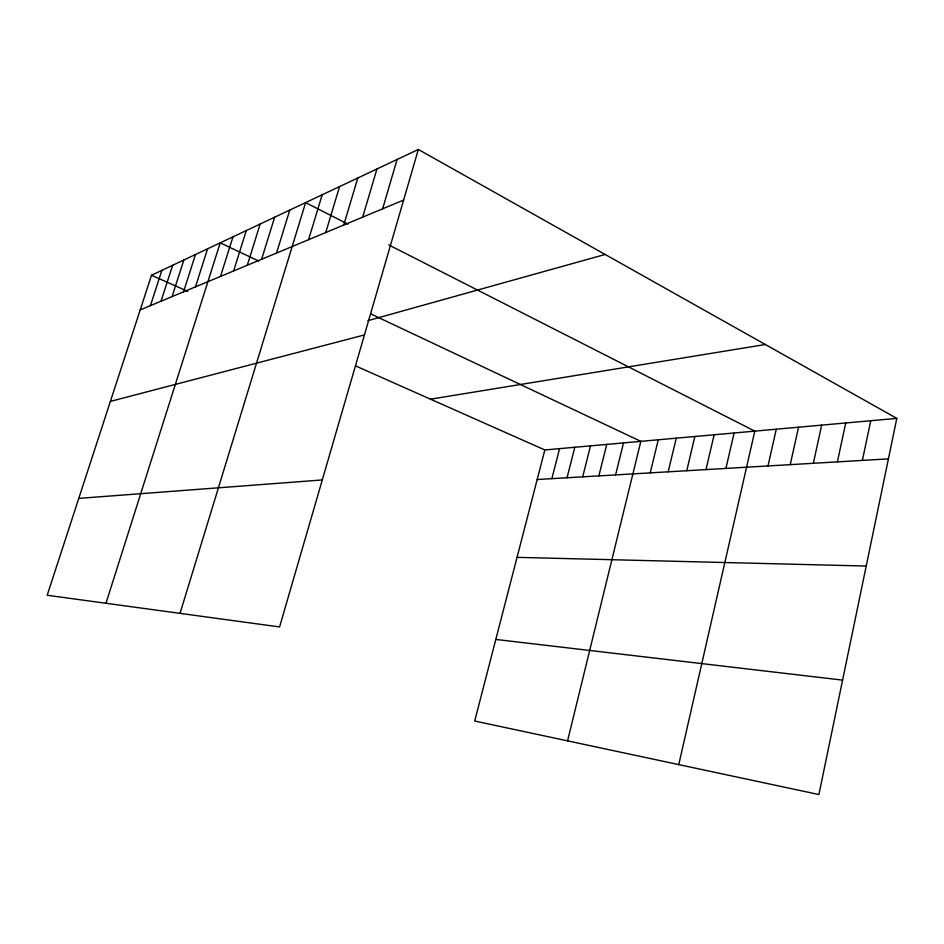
<?xml version="1.0" encoding="UTF-8"?>
<svg xmlns="http://www.w3.org/2000/svg" width="944" height="944" viewBox="0 0 944 944"><rect width="100%" height="100%" fill="white"/><g stroke="black" fill="none" stroke-linecap="round" stroke-linejoin="round"><path stroke-width="1.42" d="M896.8 418.393L818.896 794.541L474.702 721.027L544.83 449.958L896.8 418.393L418.334 149.459L151.5 275.259L47.2 595.263L279.577 626.934L418.334 149.459M862.379 460.401L870.757 420.729M837.387 461.876L845.73 422.971M813.35 463.28L821.681 425.13M790.246 464.649L798.541 427.207M767.991 465.947L776.263 429.201M678.76 764.616L754.799 431.125L388.786 244.921M725.912 468.425L734.102 432.977M705.982 469.593L714.136 434.771M686.76 470.726L694.855 436.506M668.187 471.823L676.246 438.169M650.239 472.873L658.251 439.786M567.568 740.863L640.846 441.344L370.85 313.939M615.594 474.915L623.512 442.901M598.874 475.894L606.744 444.4M582.696 476.85L590.507 445.851M567.037 477.77L574.802 447.267M551.874 478.655L559.58 448.624M382.627 208.825L397.105 159.465M362.685 217.132L376.951 168.964M343.746 225.038L357.8 178.003M325.715 232.554L339.557 186.593M308.546 239.705L322.187 194.783M180.033 613.364L305.608 202.606L347.935 224.141M276.545 253.051L289.773 210.064M261.606 259.281L274.645 217.203M247.304 265.24L260.155 224.035M233.616 270.952L246.278 230.572M220.495 276.427L232.979 236.838M105.976 603.275L220.212 242.856L258.691 261.016M195.467 286.858L207.597 248.803M172.056 296.628L183.832 260.013M183.525 291.838L195.479 254.526M161.023 301.219L172.646 265.288M150.415 305.644L161.872 270.362M140.208 309.903L403.631 200.057M367.959 320.641L605.139 254.455M110.377 401.412L364.431 334.943M430.511 399.182L765.36 344.513M78.777 498.385L322.293 479.953M537.171 479.517L888.41 458.878M517.041 557.349L866.214 566.046M495.801 639.442L842.591 680.117M151.5 275.259L187.809 291.389M355.711 365.953L544.83 449.958"/></g></svg>
